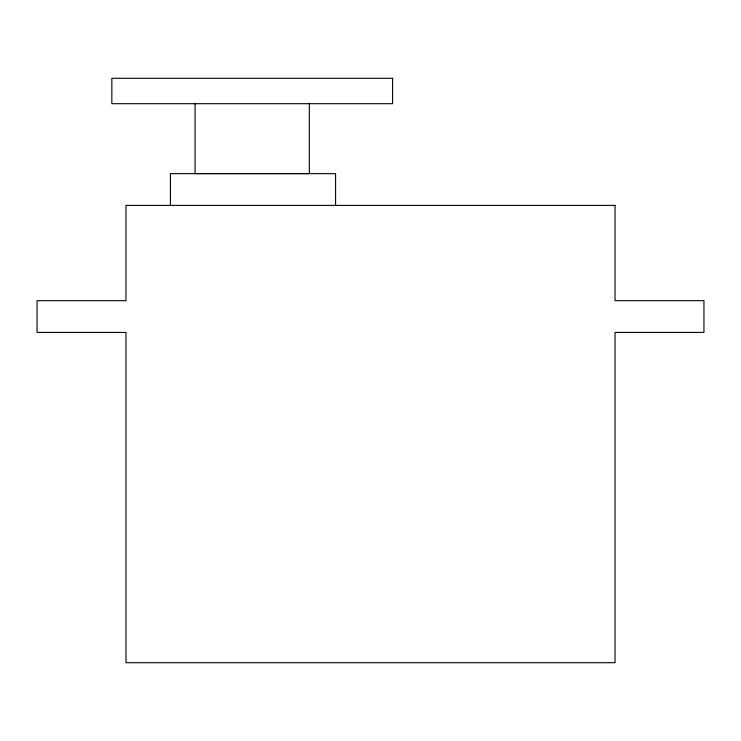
<?xml version="1.0" encoding="UTF-8"?>
<svg xmlns="http://www.w3.org/2000/svg" width="741" height="741" viewBox="0 0 741 741"><rect width="100%" height="100%" fill="white"/><g stroke="black" fill="none" stroke-linecap="round" stroke-linejoin="round"><path stroke-width="1.11" d="M335.571 205.396L335.571 173.644L170.43 173.644L170.43 205.396M309.34 103.703L309.34 173.57L195.096 173.57L195.096 103.703M392.6 78.296L111.835 78.296L111.835 103.703L392.6 103.703L392.6 78.296M615.03 205.396L125.97 205.396L125.97 300.67L37.05 300.67L37.05 332.422L125.97 332.422L125.97 662.704L615.03 662.704L615.03 332.422L703.95 332.422L703.95 300.67L615.03 300.67L615.03 205.396"/></g></svg>
